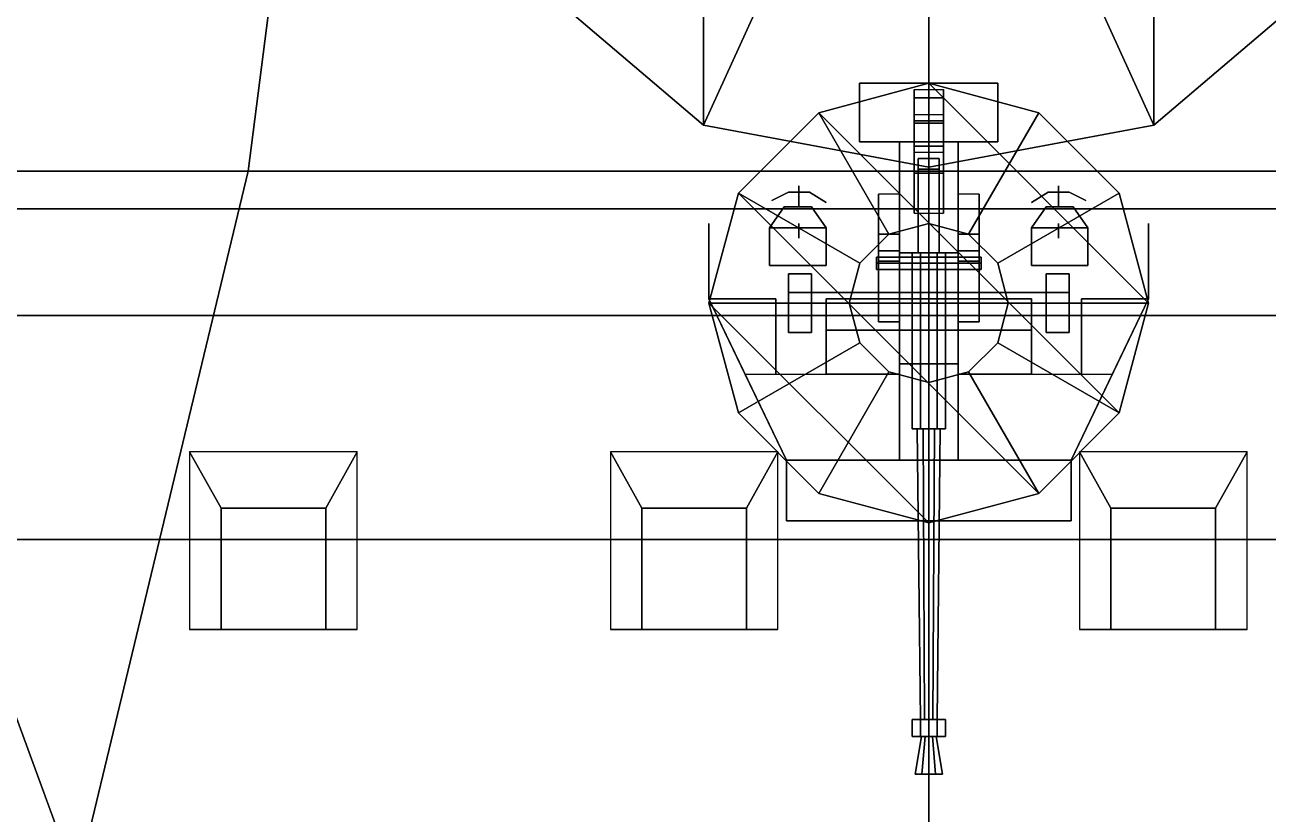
# Model space of a CAD drawing. Header units: millimetres. Extents: x -15 to 15, y -108 to 101.
# Drawn here: x -4.32 to 1.62, y 22.97 to 26.74 of the extents above; entities that cross this region are included whole.
import ezdxf

# ---------------------------------------------------------------- set-up
doc = ezdxf.new("R2010")
doc.units = ezdxf.units.MM
for name, color, linetype in [('citadelle', 3, 'Continuous'), ('gun', 1, 'Continuous'), ('sleeve', 5, 'Continuous'), ('superstructure', 4, 'Continuous'), ('turret', 2, 'Continuous')]:
    doc.layers.add(name, color=color, linetype=linetype)

msp = doc.modelspace()

# ---------------------------------------------------------------- linework, layer by layer
for points in [[(-4.76, 31.98, -9.42), (-2.49, 31.98, -9.51), (-3.25, 26.04, -9.51), (-5.46, 26.04, -9.42)], [(-2.49, 31.98, -9.51), (0, 31.98, -9.55), (0, 26.04, -9.55), (-3.25, 26.04, -9.51)], [(3.25, 26.04, -9.51), (0, 26.04, -9.55), (0, 31.98, -9.55), (2.49, 31.98, -9.51)], [(-5.46, 26.04, -9.42), (-3.25, 26.04, -9.51), (-4.66, 20.18, -9.51), (-6.36, 20.18, -9.42)], [(-3.25, 26.04, -9.51), (0, 26.04, -9.55), (0, 20.18, -9.55), (-4.66, 20.18, -9.51)], [(4.66, 20.18, -9.51), (0, 20.18, -9.55), (0, 26.04, -9.55), (3.25, 26.04, -9.51)]]:
    msp.add_3dface(points)
at = {"layer": 'citadelle'}
msp.add_3dface([(12.42, 30.51, 4.59), (-12.42, 30.51, 4.59), (-11.63, 22.75, 4.59), (11.63, 22.75, 4.59)], dxfattribs=at)
at = {"layer": 'gun'}
for points in [[(-0.02, 23.42, 9.6054), (-0.04, 23.42, 9.64), (-0.055, 24.81, 9.64), (-0.0275, 24.81, 9.5924)], [(-0.04, 23.42, 9.64), (-0.02, 23.42, 9.6746), (-0.0275, 24.81, 9.6876), (-0.055, 24.81, 9.64)], [(0.02, 23.42, 9.6054), (-0.02, 23.42, 9.6054), (-0.0275, 24.81, 9.5924), (0.0275, 24.81, 9.5924)], [(-0.02, 23.42, 9.6746), (0.02, 23.42, 9.6746), (0.0275, 24.81, 9.6876), (-0.0275, 24.81, 9.6876)], [(0.04, 23.42, 9.64), (0.02, 23.42, 9.6054), (0.0275, 24.81, 9.5924), (0.055, 24.81, 9.64)], [(0.02, 23.42, 9.6746), (0.04, 23.42, 9.64), (0.055, 24.81, 9.64), (0.0275, 24.81, 9.6876)], [(-0.04, 23.42, 9.7093), (-0.08, 23.42, 9.64), (-0.08, 23.34, 9.64), (-0.04, 23.34, 9.7093)], [(-0.08, 23.42, 9.64), (-0.04, 23.42, 9.5707), (-0.04, 23.34, 9.5707), (-0.08, 23.34, 9.64)], [(0.08, 23.42, 9.64), (-0.08, 23.42, 9.64), (-0.04, 23.42, 9.7093), (0.04, 23.42, 9.7093)], [(0.04, 23.42, 9.5707), (-0.04, 23.42, 9.5707), (-0.08, 23.42, 9.64), (0.08, 23.42, 9.64)], [(0.04, 23.42, 9.7093), (-0.04, 23.42, 9.7093), (-0.04, 23.34, 9.7093), (0.04, 23.34, 9.7093)], [(-0.04, 23.42, 9.5707), (0.04, 23.42, 9.5707), (0.04, 23.34, 9.5707), (-0.04, 23.34, 9.5707)], [(0.08, 23.42, 9.64), (0.04, 23.42, 9.7093), (0.04, 23.34, 9.7093), (0.08, 23.34, 9.64)], [(0.04, 23.42, 9.5707), (0.08, 23.42, 9.64), (0.08, 23.34, 9.64), (0.04, 23.34, 9.5707)], [(0.04, 23.34, 9.7093), (-0.04, 23.34, 9.7093), (-0.08, 23.34, 9.64), (0.08, 23.34, 9.64)], [(0.08, 23.34, 9.64), (-0.08, 23.34, 9.64), (-0.04, 23.34, 9.5707), (0.04, 23.34, 9.5707)], [(-0.0175, 23.34, 9.6703), (-0.035, 23.34, 9.64), (-0.065, 23.16, 9.64), (-0.0325, 23.16, 9.6963)], [(-0.035, 23.34, 9.64), (-0.0175, 23.34, 9.6097), (-0.0325, 23.16, 9.5837), (-0.065, 23.16, 9.64)], [(0.0175, 23.34, 9.6703), (-0.0175, 23.34, 9.6703), (-0.0325, 23.16, 9.6963), (0.0325, 23.16, 9.6963)], [(-0.0175, 23.34, 9.6097), (0.0175, 23.34, 9.6097), (0.0325, 23.16, 9.5837), (-0.0325, 23.16, 9.5837)], [(0.035, 23.34, 9.64), (0.0175, 23.34, 9.6703), (0.0325, 23.16, 9.6963), (0.065, 23.16, 9.64)], [(0.0175, 23.34, 9.6097), (0.035, 23.34, 9.64), (0.065, 23.16, 9.64), (0.0325, 23.16, 9.5837)], [(0.0325, 23.16, 9.6963), (-0.0325, 23.16, 9.6963), (-0.065, 23.16, 9.64), (0.065, 23.16, 9.64)], [(0.065, 23.16, 9.64), (-0.065, 23.16, 9.64), (-0.0325, 23.16, 9.5837), (0.0325, 23.16, 9.5837)]]:
    msp.add_3dface(points, dxfattribs=at)
at = {"layer": 'sleeve'}
for points in [[(-0.33, 26.46, 9.75), (-0.33, 26.18, 9.75), (0.33, 26.18, 9.75), (0.33, 26.46, 9.75)], [(0.33, 26.46, 9.39), (0.33, 26.18, 9.39), (-0.33, 26.18, 9.39), (-0.33, 26.46, 9.39)], [(0.33, 26.46, 9.75), (0.33, 26.46, 9.39), (-0.33, 26.46, 9.39), (-0.33, 26.46, 9.75)], [(-0.33, 26.46, 9.39), (-0.33, 26.18, 9.39), (-0.33, 26.18, 9.75), (-0.33, 26.46, 9.75)], [(-0.07, 26.39, 9.18), (-0.07, 26.28, 9.23), (-0.07, 26.31, 9.39), (-0.07, 26.43, 9.39)], [(0.07, 26.43, 9.39), (0.07, 26.39, 9.18), (-0.07, 26.39, 9.18), (-0.07, 26.43, 9.39)], [(0.07, 26.31, 9.39), (0.07, 26.28, 9.23), (0.07, 26.39, 9.18), (0.07, 26.43, 9.39)], [(0.33, 26.18, 9.75), (0.33, 26.18, 9.39), (0.33, 26.46, 9.39), (0.33, 26.46, 9.75)], [(-0.07, 26.27, 8.97), (-0.07, 26.16, 9.02), (-0.07, 26.28, 9.23), (-0.07, 26.39, 9.18)], [(0.07, 26.39, 9.18), (0.07, 26.27, 8.97), (-0.07, 26.27, 8.97), (-0.07, 26.39, 9.18)], [(0.07, 26.28, 9.23), (0.07, 26.16, 9.02), (0.07, 26.27, 8.97), (0.07, 26.39, 9.18)], [(-0.07, 26.31, 9.39), (-0.07, 26.28, 9.23), (0.07, 26.28, 9.23), (0.07, 26.31, 9.39)], [(-0.07, 26.28, 9.23), (-0.07, 26.16, 9.02), (0.07, 26.16, 9.02), (0.07, 26.28, 9.23)], [(0.07, 26.27, 8.97), (0.07, 26.16, 8.85), (-0.07, 26.16, 8.85), (-0.07, 26.27, 8.97)], [(-0.07, 26.16, 8.85), (-0.07, 26.03, 8.9), (-0.07, 26.16, 9.02), (-0.07, 26.27, 8.97)], [(0.07, 26.16, 9.02), (0.07, 26.03, 8.9), (0.07, 26.16, 8.85), (0.07, 26.27, 8.97)], [(-0.33, 26.18, 9.75), (-0.33, 26.18, 9.39), (0.33, 26.18, 9.39), (0.33, 26.18, 9.75)], [(-0.14, 26.18, 9.44), (-0.14, 25.65, 9.44), (-0.14, 25.65, 9.71), (-0.14, 26.18, 9.71)], [(0.14, 26.18, 9.44), (0.14, 25.65, 9.44), (-0.14, 25.65, 9.44), (-0.14, 26.18, 9.44)], [(-0.14, 26.18, 9.71), (-0.14, 25.65, 9.71), (0.14, 25.65, 9.71), (0.14, 26.18, 9.71)], [(-0.07, 26.02, 8.75), (-0.07, 25.84, 8.8), (-0.07, 26.03, 8.9), (-0.07, 26.16, 8.85)], [(0.07, 26.16, 8.85), (0.07, 26.13, 8.82), (-0.07, 26.13, 8.82), (-0.07, 26.16, 8.85)], [(-0.07, 26.16, 9.02), (-0.07, 26.03, 8.9), (0.07, 26.03, 8.9), (0.07, 26.16, 9.02)], [(0.07, 26.03, 8.9), (0.07, 25.84, 8.8), (0.07, 26.02, 8.75), (0.07, 26.16, 8.85)], [(0.14, 25.65, 9.71), (0.14, 25.65, 9.44), (0.14, 26.18, 9.44), (0.14, 26.18, 9.71)], [(-0.05, 26.1, 9.71), (-0.05, 26.05, 9.71), (-0.05, 26.05, 9.93), (-0.05, 26.1, 9.8)], [(-0.05, 26.1, 9.8), (-0.05, 26.05, 9.93), (0.05, 26.05, 9.93), (0.05, 26.1, 9.8)], [(0.05, 26.1, 9.8), (0.05, 26.1, 9.71), (-0.05, 26.1, 9.71), (-0.05, 26.1, 9.8)], [(0.05, 26.05, 9.93), (0.05, 26.05, 9.71), (0.05, 26.1, 9.71), (0.05, 26.1, 9.8)], [(-0.07, 26.03, 8.9), (-0.07, 25.84, 8.8), (0.07, 25.84, 8.8), (0.07, 26.03, 8.9)], [(-0.05, 26.05, 9.71), (-0.05, 25.65, 9.71), (-0.05, 25.65, 9.77), (-0.05, 26.05, 9.93)], [(-0.05, 26.05, 9.93), (-0.05, 25.65, 9.77), (0.05, 25.65, 9.77), (0.05, 26.05, 9.93)], [(0.05, 25.65, 9.77), (0.05, 25.65, 9.71), (0.05, 26.05, 9.71), (0.05, 26.05, 9.93)], [(-0.14, 25.65, 9.71), (-0.14, 25.65, 9.44), (0.14, 25.65, 9.44), (0.14, 25.65, 9.71)], [(-0.14, 25.65, 9.44), (-0.14, 25.12, 9.44), (-0.14, 25.12, 9.57), (-0.14, 25.65, 9.57)], [(0.14, 25.65, 9.44), (0.14, 25.12, 9.44), (-0.14, 25.12, 9.44), (-0.14, 25.65, 9.44)], [(-0.14, 25.65, 9.57), (-0.14, 25.12, 9.57), (0.14, 25.12, 9.57), (0.14, 25.65, 9.57)], [(-0.04, 25.65, 9.7093), (-0.08, 25.65, 9.64), (-0.08, 24.81, 9.64), (-0.04, 24.81, 9.7093)], [(-0.08, 25.65, 9.64), (-0.04, 25.65, 9.5707), (-0.04, 24.81, 9.5707), (-0.08, 24.81, 9.64)], [(-0.05, 25.65, 9.77), (-0.05, 25.65, 9.71), (0.05, 25.65, 9.71), (0.05, 25.65, 9.77)], [(0.04, 25.65, 9.7093), (-0.04, 25.65, 9.7093), (-0.04, 24.81, 9.7093), (0.04, 24.81, 9.7093)], [(-0.04, 25.65, 9.5707), (0.04, 25.65, 9.5707), (0.04, 24.81, 9.5707), (-0.04, 24.81, 9.5707)], [(0.08, 25.65, 9.64), (0.04, 25.65, 9.7093), (0.04, 24.81, 9.7093), (0.08, 24.81, 9.64)], [(0.04, 25.65, 9.5707), (0.08, 25.65, 9.64), (0.08, 24.81, 9.64), (0.04, 24.81, 9.5707)], [(0.14, 25.12, 9.57), (0.14, 25.12, 9.44), (0.14, 25.65, 9.44), (0.14, 25.65, 9.57)], [(0.25, 25.6, 9.6), (0.25, 25.63, 9.57), (-0.25, 25.63, 9.57), (-0.25, 25.6, 9.6)], [(0.25, 25.63, 9.57), (0.25, 25.6, 9.54), (-0.25, 25.6, 9.54), (-0.25, 25.63, 9.57)], [(-0.25, 25.57, 9.57), (-0.25, 25.6, 9.6), (-0.25, 25.63, 9.57), (-0.25, 25.6, 9.54)], [(0.25, 25.57, 9.57), (0.25, 25.6, 9.6), (-0.25, 25.6, 9.6), (-0.25, 25.57, 9.57)], [(0.25, 25.6, 9.54), (0.25, 25.57, 9.57), (-0.25, 25.57, 9.57), (-0.25, 25.6, 9.54)], [(0.25, 25.6, 9.54), (0.25, 25.63, 9.57), (0.25, 25.6, 9.6), (0.25, 25.57, 9.57)], [(-0.67, 25.27, 9.86), (-0.56, 25.27, 9.86), (-0.56, 25.55, 9.86), (-0.67, 25.55, 9.86)], [(-0.67, 25.55, 9.73), (-0.56, 25.55, 9.73), (-0.56, 25.27, 9.73), (-0.67, 25.27, 9.73)], [(-0.67, 25.55, 9.86), (-0.67, 25.55, 9.73), (-0.67, 25.27, 9.73), (-0.67, 25.27, 9.86)], [(-0.56, 25.55, 9.86), (-0.56, 25.55, 9.73), (-0.67, 25.55, 9.73), (-0.67, 25.55, 9.86)], [(-0.56, 25.27, 9.86), (-0.56, 25.27, 9.73), (-0.56, 25.55, 9.73), (-0.56, 25.55, 9.86)], [(0.67, 25.55, 9.86), (0.67, 25.55, 9.73), (0.56, 25.55, 9.73), (0.56, 25.55, 9.86)], [(0.56, 25.27, 9.86), (0.67, 25.27, 9.86), (0.67, 25.55, 9.86), (0.56, 25.55, 9.86)], [(0.56, 25.55, 9.86), (0.56, 25.55, 9.73), (0.56, 25.27, 9.73), (0.56, 25.27, 9.86)], [(0.56, 25.55, 9.73), (0.67, 25.55, 9.73), (0.67, 25.27, 9.73), (0.56, 25.27, 9.73)], [(0.67, 25.27, 9.86), (0.67, 25.27, 9.73), (0.67, 25.55, 9.73), (0.67, 25.55, 9.86)], [(0.67, 25.46, 9.73), (0.67, 25.46, 9.68), (-0.67, 25.46, 9.68), (-0.67, 25.46, 9.73)], [(-0.67, 25.46, 9.68), (0.67, 25.46, 9.68), (0.67, 25.41, 9.68), (-0.67, 25.41, 9.68)], [(-0.67, 25.46, 9.73), (-0.67, 25.46, 9.68), (-0.67, 25.41, 9.68), (-0.67, 25.41, 9.73)], [(-0.56, 25.41, 9.73), (0.56, 25.41, 9.73), (0.56, 25.46, 9.73), (-0.56, 25.46, 9.73)], [(0.67, 25.41, 9.73), (0.67, 25.41, 9.68), (0.67, 25.46, 9.68), (0.67, 25.46, 9.73)], [(-0.67, 25.41, 9.68), (0.67, 25.41, 9.68), (0.67, 25.41, 9.73), (-0.67, 25.41, 9.73)], [(-0.67, 25.27, 9.73), (-0.56, 25.27, 9.73), (-0.56, 25.27, 9.86), (-0.67, 25.27, 9.86)], [(0.56, 25.27, 9.73), (0.67, 25.27, 9.73), (0.67, 25.27, 9.86), (0.56, 25.27, 9.86)], [(-0.14, 25.12, 9.57), (-0.14, 25.12, 9.44), (0.14, 25.12, 9.44), (0.14, 25.12, 9.57)], [(0.04, 24.81, 9.7093), (-0.04, 24.81, 9.7093), (-0.08, 24.81, 9.64), (0.08, 24.81, 9.64)], [(0.08, 24.81, 9.64), (-0.08, 24.81, 9.64), (-0.04, 24.81, 9.5707), (0.04, 24.81, 9.5707)]]:
    msp.add_3dface(points, dxfattribs=at)
at = {"layer": 'superstructure'}
for points in [[(-1.862, 34.455, 12.77), (-1.075, 33.668, 12.77), (-1.075, 26.26, 21.26), (-1.862, 26.93, 21.26)], [(1.075, 33.668, 12.77), (1.862, 34.455, 12.77), (1.862, 26.93, 21.26), (1.075, 26.26, 21.26)], [(-1.075, 33.668, 12.77), (0, 33.38, 12.77), (0, 26.06, 21.26), (-1.075, 26.26, 21.26)], [(0, 33.38, 12.77), (1.075, 33.668, 12.77), (1.075, 26.26, 21.26), (0, 26.06, 21.26)], [(-1.862, 26.93, 21.26), (-1.075, 26.26, 21.26), (0, 28.62, 21.89)], [(-1.075, 26.26, 21.26), (0, 26.06, 21.26), (0, 28.62, 21.89)], [(0, 26.06, 21.26), (1.075, 26.26, 21.26), (0, 28.62, 21.89)], [(1.075, 26.26, 21.26), (1.862, 26.93, 21.26), (0, 28.62, 21.89)], [(-4.9058, 23.618, 4.59), (-3.7547, 21.8953, 4.59), (-3.7547, 21.8953, 5.7), (-4.9058, 23.618, 5.7)]]:
    msp.add_3dface(points, dxfattribs=at)
at = {"layer": 'turret'}
for points in [[(-5.46, 26.87, 5.7), (-4.18, 31.23, 5.7), (-4.9058, 27.682, 5.7), (-5.31, 25.65, 5.7)], [(4.87, 25.86, 8.52), (4.7, 26.9, 8.63), (-4.7, 26.9, 8.63), (-4.87, 25.86, 8.52)], [(-0.525, 26.3193, 8.82), (0.9093, 24.885, 8.82), (1.05, 25.41, 8.82), (0, 26.46, 8.82)], [(0, 26.46, 8.72), (-0.525, 26.3193, 8.72), (-0.525, 26.3193, 8.82), (0, 26.46, 8.82)], [(-0.525, 26.3193, 8.72), (0, 26.46, 8.72), (0, 25.79, 8.59), (-0.19, 25.7391, 8.59)], [(0.525, 26.3193, 8.72), (0, 26.46, 8.72), (0, 26.46, 8.82), (0.525, 26.3193, 8.82)], [(0, 26.46, 8.72), (0.525, 26.3193, 8.72), (0.19, 25.7391, 8.59), (0, 25.79, 8.59)], [(0, 26.46, 8.82), (1.05, 25.41, 8.82), (0.9093, 25.935, 8.82), (0.525, 26.3193, 8.82)], [(-0.9093, 25.935, 8.82), (0.525, 24.5007, 8.82), (0.9093, 24.885, 8.82), (-0.525, 26.3193, 8.82)], [(-0.525, 26.3193, 8.72), (-0.9093, 25.935, 8.72), (-0.9093, 25.935, 8.82), (-0.525, 26.3193, 8.82)], [(-0.9093, 25.935, 8.72), (-0.525, 26.3193, 8.72), (-0.19, 25.7391, 8.59), (-0.3291, 25.6, 8.59)], [(0.525, 26.3193, 8.72), (0.9093, 25.935, 8.72), (0.3291, 25.6, 8.59), (0.19, 25.7391, 8.59)], [(0.9093, 25.935, 8.72), (0.525, 26.3193, 8.72), (0.525, 26.3193, 8.82), (0.9093, 25.935, 8.82)], [(-0.62, 25.94, 9.28), (-0.62, 25.87, 9.14), (-0.62, 25.91, 9.14), (-0.62, 25.97, 9.28)], [(-0.62, 25.97, 9.28), (-0.62, 25.91, 9.14), (-0.62, 25.87, 9.14), (-0.62, 25.94, 9.28)], [(0.62, 25.94, 9.28), (0.62, 25.87, 9.14), (0.62, 25.91, 9.14), (0.62, 25.97, 9.28)], [(0.62, 25.97, 9.28), (0.62, 25.91, 9.14), (0.62, 25.87, 9.14), (0.62, 25.94, 9.28)], [(-1.05, 25.41, 8.82), (0, 24.36, 8.82), (0.525, 24.5007, 8.82), (-0.9093, 25.935, 8.82)], [(-0.9093, 25.935, 8.72), (-1.05, 25.41, 8.72), (-1.05, 25.41, 8.82), (-0.9093, 25.935, 8.82)], [(-1.05, 25.41, 8.72), (-0.9093, 25.935, 8.72), (-0.3291, 25.6, 8.59), (-0.38, 25.41, 8.59)], [(-0.75, 25.9, 9.4), (-0.75, 25.9, 9.28), (-0.67, 25.94, 9.28), (-0.67, 25.94, 9.4)], [(-0.67, 25.94, 9.4), (-0.67, 25.94, 9.28), (-0.75, 25.9, 9.28), (-0.75, 25.9, 9.4)], [(-0.67, 25.94, 9.4), (-0.67, 25.94, 9.28), (-0.57, 25.94, 9.28), (-0.57, 25.94, 9.4)], [(-0.57, 25.94, 9.4), (-0.57, 25.94, 9.28), (-0.67, 25.94, 9.28), (-0.67, 25.94, 9.4)], [(-0.57, 25.94, 9.4), (-0.57, 25.94, 9.28), (-0.49, 25.89, 9.28), (-0.49, 25.89, 9.4)], [(-0.49, 25.89, 9.4), (-0.49, 25.89, 9.28), (-0.57, 25.94, 9.28), (-0.57, 25.94, 9.4)], [(-0.24, 25.93, 8.82), (-0.24, 25.32, 8.82), (-0.24, 25.32, 9.48), (-0.24, 25.66, 9.42)], [(-0.24, 25.66, 9.42), (-0.14, 25.66, 9.42), (-0.14, 25.93, 8.82), (-0.24, 25.93, 8.82)], [(-0.14, 25.66, 9.42), (-0.14, 25.32, 9.48), (-0.14, 25.32, 8.82), (-0.14, 25.93, 8.82)], [(0.14, 25.66, 9.42), (0.24, 25.66, 9.42), (0.24, 25.93, 8.82), (0.14, 25.93, 8.82)], [(0.14, 25.93, 8.82), (0.14, 25.32, 8.82), (0.14, 25.32, 9.48), (0.14, 25.66, 9.42)], [(0.24, 25.66, 9.42), (0.24, 25.32, 9.48), (0.24, 25.32, 8.82), (0.24, 25.93, 8.82)], [(0.9093, 25.935, 8.72), (1.05, 25.41, 8.72), (0.38, 25.41, 8.59), (0.3291, 25.6, 8.59)], [(0.57, 25.94, 9.4), (0.57, 25.94, 9.28), (0.49, 25.89, 9.28), (0.49, 25.89, 9.4)], [(0.49, 25.89, 9.4), (0.49, 25.89, 9.28), (0.57, 25.94, 9.28), (0.57, 25.94, 9.4)], [(0.57, 25.94, 9.4), (0.57, 25.94, 9.28), (0.67, 25.94, 9.28), (0.67, 25.94, 9.4)], [(0.67, 25.94, 9.4), (0.67, 25.94, 9.28), (0.57, 25.94, 9.28), (0.57, 25.94, 9.4)], [(0.67, 25.94, 9.4), (0.67, 25.94, 9.28), (0.75, 25.9, 9.28), (0.75, 25.9, 9.4)], [(0.75, 25.9, 9.4), (0.75, 25.9, 9.28), (0.67, 25.94, 9.28), (0.67, 25.94, 9.4)], [(1.05, 25.41, 8.72), (0.9093, 25.935, 8.72), (0.9093, 25.935, 8.82), (1.05, 25.41, 8.82)], [(4.87, 25.35, 8.48), (4.87, 25.86, 8.52), (-4.87, 25.86, 8.52), (-4.87, 25.35, 8.48)], [(-0.69, 25.87, 9.14), (-0.76, 25.77, 9.14), (-0.49, 25.77, 9.14), (-0.56, 25.87, 9.14)], [(-0.56, 25.87, 9.14), (-0.49, 25.77, 9.14), (-0.76, 25.77, 9.14), (-0.69, 25.87, 9.14)], [(0.69, 25.87, 9.14), (0.76, 25.77, 9.14), (0.49, 25.77, 9.14), (0.56, 25.87, 9.14)], [(0.56, 25.87, 9.14), (0.49, 25.77, 9.14), (0.76, 25.77, 9.14), (0.69, 25.87, 9.14)], [(-1.05, 25.65, 10.13), (-1.05, 25.65, 8.82), (-1.05, 25.79, 8.82), (-1.05, 25.79, 9.97)], [(-1.05, 25.79, 9.97), (-1.05, 25.79, 8.82), (-1.05, 25.65, 8.82), (-1.05, 25.65, 10.13)], [(-0.76, 25.77, 9.14), (-0.76, 25.59, 9.14), (-0.49, 25.59, 9.14), (-0.49, 25.77, 9.14)], [(-0.49, 25.77, 9.14), (-0.49, 25.59, 9.14), (-0.76, 25.59, 9.14), (-0.76, 25.77, 9.14)], [(-0.62, 25.72, 9.14), (-0.62, 25.72, 8.82), (-0.62, 25.79, 8.82), (-0.62, 25.79, 9.14)], [(-0.62, 25.79, 9.14), (-0.62, 25.79, 8.82), (-0.62, 25.72, 8.82), (-0.62, 25.72, 9.14)], [(0, 25.79, 8.48), (-0.19, 25.7391, 8.47), (-0.19, 25.7391, 8.59), (0, 25.79, 8.59)], [(0.19, 25.7391, 8.47), (0, 25.79, 8.48), (0, 25.79, 8.59), (0.19, 25.7391, 8.59)], [(0.76, 25.77, 9.14), (0.76, 25.59, 9.14), (0.49, 25.59, 9.14), (0.49, 25.77, 9.14)], [(0.49, 25.77, 9.14), (0.49, 25.59, 9.14), (0.76, 25.59, 9.14), (0.76, 25.77, 9.14)], [(0.62, 25.72, 9.14), (0.62, 25.72, 8.82), (0.62, 25.79, 8.82), (0.62, 25.79, 9.14)], [(0.62, 25.79, 9.14), (0.62, 25.79, 8.82), (0.62, 25.72, 8.82), (0.62, 25.72, 9.14)], [(1.05, 25.79, 9.97), (1.05, 25.79, 8.82), (1.05, 25.65, 8.82), (1.05, 25.65, 10.13)], [(1.05, 25.65, 10.13), (1.05, 25.65, 8.82), (1.05, 25.79, 8.82), (1.05, 25.79, 9.97)], [(-0.19, 25.7391, 8.47), (-0.3291, 25.6, 8.46), (-0.3291, 25.6, 8.59), (-0.19, 25.7391, 8.59)], [(-0.24, 25.66, 9.42), (-0.24, 25.32, 9.48), (-0.24, 25.61, 9.82), (-0.24, 25.74, 9.9)], [(-0.24, 25.74, 9.9), (-0.14, 25.74, 9.9), (-0.14, 25.66, 9.42), (-0.24, 25.66, 9.42)], [(-0.24, 25.61, 9.82), (-0.14, 25.61, 9.82), (-0.14, 25.74, 9.9), (-0.24, 25.74, 9.9)], [(-0.14, 25.74, 9.9), (-0.14, 25.61, 9.82), (-0.14, 25.32, 9.48), (-0.14, 25.66, 9.42)], [(0.14, 25.61, 9.82), (0.24, 25.61, 9.82), (0.24, 25.74, 9.9), (0.14, 25.74, 9.9)], [(0.14, 25.74, 9.9), (0.24, 25.74, 9.9), (0.24, 25.66, 9.42), (0.14, 25.66, 9.42)], [(0.14, 25.66, 9.42), (0.14, 25.32, 9.48), (0.14, 25.61, 9.82), (0.14, 25.74, 9.9)], [(0.3291, 25.6, 8.46), (0.19, 25.7391, 8.47), (0.19, 25.7391, 8.59), (0.3291, 25.6, 8.59)], [(0.24, 25.74, 9.9), (0.24, 25.61, 9.82), (0.24, 25.32, 9.48), (0.24, 25.66, 9.42)], [(-1.05, 25.65, 10.13), (-1.05, 25.65, 8.82), (-1.05, 25.43, 8.82), (-1.05, 25.43, 10.13)], [(-1.05, 25.43, 10.13), (-1.05, 25.43, 8.82), (-1.05, 25.65, 8.82), (-1.05, 25.65, 10.13)], [(1.05, 25.65, 10.13), (1.05, 25.65, 8.82), (1.05, 25.43, 8.82), (1.05, 25.43, 10.13)], [(1.05, 25.43, 10.13), (1.05, 25.43, 8.82), (1.05, 25.65, 8.82), (1.05, 25.65, 10.13)], [(-0.3291, 25.6, 8.46), (-0.38, 25.41, 8.44), (-0.38, 25.41, 8.59), (-0.3291, 25.6, 8.59)], [(-0.24, 25.32, 9.48), (-0.14, 25.32, 9.48), (-0.14, 25.61, 9.82), (-0.24, 25.61, 9.82)], [(0.14, 25.32, 9.48), (0.24, 25.32, 9.48), (0.24, 25.61, 9.82), (0.14, 25.61, 9.82)], [(0.38, 25.41, 8.44), (0.3291, 25.6, 8.46), (0.3291, 25.6, 8.59), (0.38, 25.41, 8.59)], [(-0.68, 24.66, 9.24), (-0.68, 24.66, 8.82), (-1.05, 25.43, 8.82), (-1.05, 25.43, 10.13)], [(-1.05, 25.43, 10.13), (-1.05, 25.43, 8.82), (-0.68, 24.66, 8.82), (-0.68, 24.66, 9.24)], [(-1.05, 25.43, 10.13), (-0.73, 25.43, 10.13), (-0.73, 25.07, 9.71), (-0.8763, 25.0685, 9.7121)], [(-0.8763, 25.0685, 9.7121), (-0.73, 25.07, 9.71), (-0.73, 25.43, 10.13), (-1.05, 25.43, 10.13)], [(-0.49, 25.28, 9.96), (0.49, 25.28, 9.96), (0.49, 25.43, 10.13), (-0.49, 25.43, 10.13)], [(-0.49, 25.43, 10.13), (0.49, 25.43, 10.13), (0.49, 25.28, 9.96), (-0.49, 25.28, 9.96)], [(1.05, 25.43, 10.13), (1.05, 25.43, 8.82), (0.68, 24.66, 8.82), (0.68, 24.66, 9.24)], [(0.68, 24.66, 9.24), (0.68, 24.66, 8.82), (1.05, 25.43, 8.82), (1.05, 25.43, 10.13)], [(1.05, 25.43, 10.13), (0.73, 25.43, 10.13), (0.73, 25.07, 9.71), (0.8763, 25.0685, 9.7121)], [(0.8763, 25.0685, 9.7121), (0.73, 25.07, 9.71), (0.73, 25.43, 10.13), (1.05, 25.43, 10.13)], [(-1.05, 25.41, 8.72), (-0.9093, 24.885, 8.72), (-0.9093, 24.885, 8.82), (-1.05, 25.41, 8.82)], [(-0.9093, 24.885, 8.72), (-1.05, 25.41, 8.72), (-0.38, 25.41, 8.59), (-0.3291, 25.22, 8.59)], [(-0.9093, 24.885, 8.82), (-0.525, 24.5007, 8.82), (0, 24.36, 8.82), (-1.05, 25.41, 8.82)], [(-0.38, 25.41, 8.44), (-0.3291, 25.22, 8.42), (-0.3291, 25.22, 8.59), (-0.38, 25.41, 8.59)], [(0.3291, 25.22, 8.42), (0.38, 25.41, 8.44), (0.38, 25.41, 8.59), (0.3291, 25.22, 8.59)], [(1.05, 25.41, 8.72), (0.9093, 24.885, 8.72), (0.3291, 25.22, 8.59), (0.38, 25.41, 8.59)], [(0.9093, 24.885, 8.72), (1.05, 25.41, 8.72), (1.05, 25.41, 8.82), (0.9093, 24.885, 8.82)], [(4.67, 24.28, 8.39), (4.87, 25.35, 8.48), (-4.87, 25.35, 8.48), (-4.67, 24.28, 8.39)], [(-0.24, 25.32, 8.82), (-0.14, 25.32, 8.82), (-0.14, 25.32, 9.48), (-0.24, 25.32, 9.48)], [(0.14, 25.32, 8.82), (0.24, 25.32, 8.82), (0.24, 25.32, 9.48), (0.14, 25.32, 9.48)], [(-0.49, 25.07, 9.71), (-0.14, 25.07, 9.71), (-0.14, 25.28, 9.96), (-0.49, 25.28, 9.96)], [(-0.49, 25.28, 9.96), (-0.14, 25.28, 9.96), (-0.14, 25.07, 9.71), (-0.49, 25.07, 9.71)], [(0.49, 25.28, 9.96), (0.14, 25.28, 9.96), (0.14, 25.07, 9.71), (0.49, 25.07, 9.71)], [(0.49, 25.07, 9.71), (0.14, 25.07, 9.71), (0.14, 25.28, 9.96), (0.49, 25.28, 9.96)], [(-0.525, 24.5007, 8.72), (-0.9093, 24.885, 8.72), (-0.3291, 25.22, 8.59), (-0.19, 25.0809, 8.59)], [(-0.3291, 25.22, 8.42), (-0.19, 25.0809, 8.4), (-0.19, 25.0809, 8.59), (-0.3291, 25.22, 8.59)], [(0.19, 25.0809, 8.4), (0.3291, 25.22, 8.42), (0.3291, 25.22, 8.59), (0.19, 25.0809, 8.59)], [(0.9093, 24.885, 8.72), (0.525, 24.5007, 8.72), (0.19, 25.0809, 8.59), (0.3291, 25.22, 8.59)], [(-0.68, 24.66, 9.24), (-0.14, 24.66, 9.24), (-0.14, 25.07, 9.71), (-0.8763, 25.0685, 9.7121)], [(-0.8763, 25.0685, 9.7121), (-0.14, 25.07, 9.71), (-0.14, 24.66, 9.24), (-0.68, 24.66, 9.24)], [(0, 24.36, 8.72), (-0.525, 24.5007, 8.72), (-0.19, 25.0809, 8.59), (0, 25.03, 8.59)], [(-0.19, 25.0809, 8.4), (0, 25.03, 8.4), (0, 25.03, 8.59), (-0.19, 25.0809, 8.59)], [(0, 25.03, 8.4), (0.19, 25.0809, 8.4), (0.19, 25.0809, 8.59), (0, 25.03, 8.59)], [(0.525, 24.5007, 8.72), (0, 24.36, 8.72), (0, 25.03, 8.59), (0.19, 25.0809, 8.59)], [(0.68, 24.66, 9.24), (0.14, 24.66, 9.24), (0.14, 25.07, 9.71), (0.8763, 25.0685, 9.7121)], [(0.8763, 25.0685, 9.7121), (0.14, 25.07, 9.71), (0.14, 24.66, 9.24), (0.68, 24.66, 9.24)], [(-0.9093, 24.885, 8.72), (-0.525, 24.5007, 8.72), (-0.525, 24.5007, 8.82), (-0.9093, 24.885, 8.82)], [(0.525, 24.5007, 8.72), (0.9093, 24.885, 8.72), (0.9093, 24.885, 8.82), (0.525, 24.5007, 8.82)], [(-3.38, 24.43, 8.66), (-3.53, 24.7, 8.42), (-3.53, 23.85, 8.35), (-3.38, 23.85, 8.66)], [(-2.88, 24.43, 8.66), (-2.73, 24.7, 8.42), (-3.53, 24.7, 8.42), (-3.38, 24.43, 8.66)], [(-2.73, 23.85, 8.35), (-2.73, 24.7, 8.42), (-2.88, 24.43, 8.66), (-2.88, 23.85, 8.66)], [(-0.87, 24.43, 8.66), (-0.72, 24.7, 8.42), (-1.52, 24.7, 8.42), (-1.37, 24.43, 8.66)], [(-1.37, 24.43, 8.66), (-1.52, 24.7, 8.42), (-1.52, 23.85, 8.35), (-1.37, 23.85, 8.66)], [(-0.72, 23.85, 8.35), (-0.72, 24.7, 8.42), (-0.87, 24.43, 8.66), (-0.87, 23.85, 8.66)], [(1.37, 24.43, 8.66), (1.52, 24.7, 8.42), (0.72, 24.7, 8.42), (0.87, 24.43, 8.66)], [(0.87, 24.43, 8.66), (0.72, 24.7, 8.42), (0.72, 23.85, 8.35), (0.87, 23.85, 8.66)], [(1.52, 23.85, 8.35), (1.52, 24.7, 8.42), (1.37, 24.43, 8.66), (1.37, 23.85, 8.66)], [(-0.68, 24.66, 9.24), (-0.68, 24.37, 9.24), (0.68, 24.37, 9.24), (0.68, 24.66, 9.24)], [(0.68, 24.66, 8.82), (0.68, 24.37, 8.82), (-0.68, 24.37, 8.82), (-0.68, 24.66, 8.82)], [(-0.68, 24.66, 8.82), (-0.68, 24.37, 8.82), (-0.68, 24.37, 9.24), (-0.68, 24.66, 9.24)], [(0.68, 24.37, 9.24), (0.68, 24.37, 8.82), (0.68, 24.66, 8.82), (0.68, 24.66, 9.24)], [(-0.525, 24.5007, 8.72), (0, 24.36, 8.72), (0, 24.36, 8.82), (-0.525, 24.5007, 8.82)], [(0, 24.36, 8.72), (0.525, 24.5007, 8.72), (0.525, 24.5007, 8.82), (0, 24.36, 8.82)], [(-2.88, 23.85, 8.66), (-2.88, 24.43, 8.66), (-3.38, 24.43, 8.66), (-3.38, 23.85, 8.66)], [(-0.87, 23.85, 8.66), (-0.87, 24.43, 8.66), (-1.37, 24.43, 8.66), (-1.37, 23.85, 8.66)], [(1.37, 23.85, 8.66), (1.37, 24.43, 8.66), (0.87, 24.43, 8.66), (0.87, 23.85, 8.66)], [(-0.68, 24.37, 9.24), (-0.68, 24.37, 8.82), (0.68, 24.37, 8.82), (0.68, 24.37, 9.24)], [(-4.12, 22.78, 8.25), (-4.67, 24.28, 8.39), (-5.42, 24.26, 5.7), (-4.25, 20.87, 5.7)], [(-4.25, 20.87, 5.7), (-5.42, 24.26, 5.7), (-4.9058, 23.618, 5.7), (-3.7547, 21.8953, 5.7)], [(4.12, 22.78, 8.25), (4.67, 24.28, 8.39), (-4.67, 24.28, 8.39), (-4.12, 22.78, 8.25)], [(-3.38, 23.85, 8.66), (-3.53, 23.85, 8.35), (-2.73, 23.85, 8.35), (-2.88, 23.85, 8.66)], [(-1.37, 23.85, 8.66), (-1.52, 23.85, 8.35), (-0.72, 23.85, 8.35), (-0.87, 23.85, 8.66)], [(0.87, 23.85, 8.66), (0.72, 23.85, 8.35), (1.52, 23.85, 8.35), (1.37, 23.85, 8.66)]]:
    msp.add_3dface(points, dxfattribs=at)

doc.saveas('drawing.dxf')
